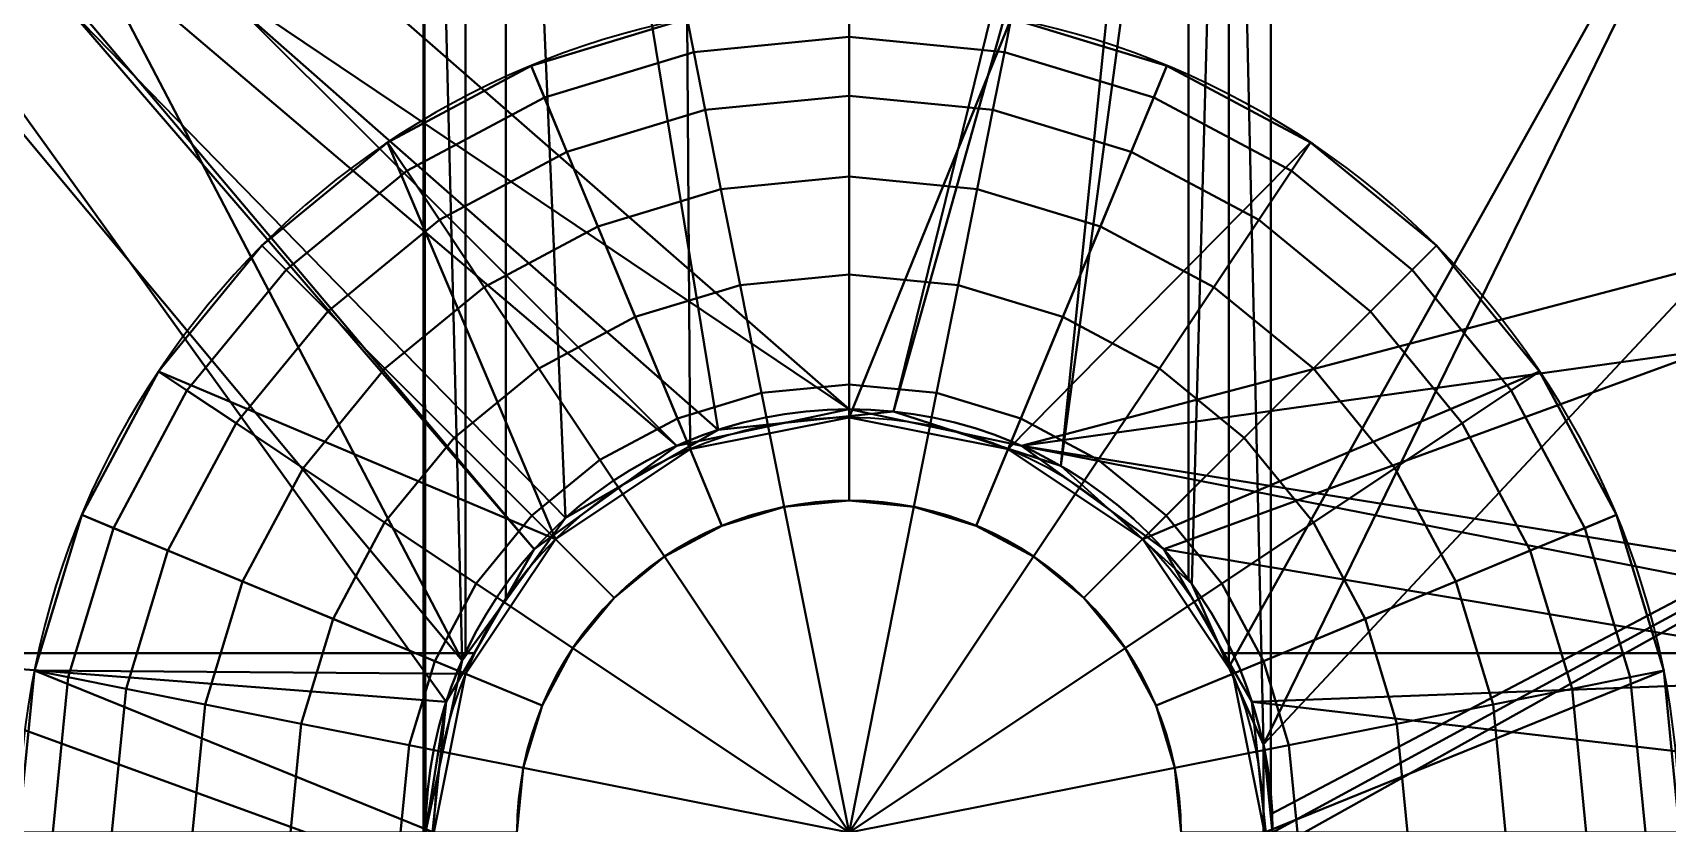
# Model space of a CAD drawing. Header units: millimetres. Extents: x 516 to 946, y 0 to 190.
# Drawn here: x 523.05 to 532.89, y 178.53 to 183.29 of the extents above; entities that cross this region are included whole.
import ezdxf

# ---------------------------------------------------------------- set-up
doc = ezdxf.new("R2010")
doc.units = ezdxf.units.MM
doc.layers.add('1', color=7, linetype='Continuous', true_color=0xffffff)

# ---------------------------------------------------------------- blocks, each defined once
blk = doc.blocks.new('UG_SURFACE_001')
at = {"layer": '1', "color": 252, "linetype": 'Continuous', "lineweight": 35}
for points in [[(1.5, 189.815819, 3.5), (10.088467, 179.512441, 3.5), (10.711725, 180.370286, 3.5)], [(1.5, 189.815819, 3.5), (1.5, 173.60048, 3.5), (9.868008, 178.475261, 3.5), (10.088467, 179.512441, 3.5)], [(14.704899, 188.194469, 3.5), (1.5, 189.815819, 3.5), (11.630015, 180.900455, 3.5), (12.684555, 181.011289, 3.5)], [(10.711725, 180.370286, 3.5), (11.630015, 180.900455, 3.5), (1.5, 189.815819, 3.5)], [(1.5, 189.815819, 1.5), (11.630015, 180.900455, 1.5), (10.711725, 180.370286, 1.5)], [(10.711725, 180.370286, 1.5), (10.088467, 179.512441, 1.5), (1.5, 189.815819, 1.5)], [(10.088467, 179.512441, 1.5), (9.868008, 178.475261, 1.5), (1.5, 173.60048, 1.5), (1.5, 189.815819, 1.5)], [(12.684555, 181.011289, 1.5), (11.630015, 180.900455, 1.5), (1.5, 189.815819, 1.5), (14.704899, 188.194469, 1.5)], [(14.704899, 188.194469, 3.5), (12.684555, 181.011289, 3.5), (13.693008, 180.683628, 3.5)], [(13.693008, 180.683628, 1.5), (12.684555, 181.011289, 1.5), (14.704899, 188.194469, 1.5)], [(13.693008, 180.683628, 3.5), (14.481001, 179.974109, 3.5), (14.704899, 188.194469, 3.5)], [(14.704899, 188.194469, 1.5), (14.481001, 179.974109, 1.5), (13.693008, 180.683628, 1.5)], [(14.481001, 179.974109, 3.5), (14.704899, 179.471225, 3.5), (14.704899, 188.194469, 3.5)], [(14.704899, 188.194469, 1.5), (14.704899, 179.471225, 1.5), (14.481001, 179.974109, 1.5)], [(22.593468, 187.225878, 3.5), (14.704899, 188.194469, 3.5), (14.704899, 179.471225, 3.5), (14.912284, 179.005429, 3.5)], [(14.912284, 179.005429, 1.5), (14.704899, 179.471225, 1.5), (14.704899, 188.194469, 1.5), (22.593468, 187.225878, 1.5)], [(22.593468, 173.60048, 3.5), (22.593468, 187.225878, 3.5), (14.912284, 179.005429, 3.5), (14.912284, 177.945092, 3.5)], [(14.968008, 178.475261, 1.5), (14.912284, 179.005429, 1.5), (22.593468, 187.225878, 1.5), (22.593468, 173.60048, 1.5)], [(12.684555, 181.011289, 1.5), (12.684555, 181.011289, 3.5), (11.630015, 180.900455, 3.5), (11.630015, 180.900455, 1.5)], [(13.693008, 180.683628, 1.5), (13.693008, 180.683628, 3.5), (12.684555, 181.011289, 3.5), (12.684555, 181.011289, 1.5)], [(11.630015, 180.900455, 1.5), (11.630015, 180.900455, 3.5), (10.711725, 180.370286, 3.5), (10.711725, 180.370286, 1.5)], [(14.481001, 179.974109, 1.5), (14.481001, 179.974109, 3.5), (13.693008, 180.683628, 3.5), (13.693008, 180.683628, 1.5)], [(10.711725, 180.370286, 1.5), (10.711725, 180.370286, 3.5), (10.088467, 179.512441, 3.5), (10.088467, 179.512441, 1.5)], [(14.704899, 179.471225, 3.5), (14.481001, 179.974109, 3.5), (14.481001, 179.974109, 1.5), (14.704899, 179.471225, 1.5)], [(10.088467, 179.512441, 1.5), (10.088467, 179.512441, 3.5), (9.868008, 178.475261, 3.5), (9.868008, 178.475261, 1.5)], [(14.704899, 179.471225, 1.5), (14.912284, 179.005429, 1.5), (14.912284, 179.005429, 3.5), (14.704899, 179.471225, 3.5)], [(14.912284, 177.945092, 3.5), (14.912284, 179.005429, 3.5), (14.968008, 178.475261, 1.5)], [(14.912284, 179.005429, 3.5), (14.912284, 179.005429, 1.5), (14.968008, 178.475261, 1.5)]]:
    blk.add_3dface(points, dxfattribs=at)
blk = doc.blocks.new('1стенка_MODEL')
at = {"layer": '1', "color": 252, "linetype": 'Continuous', "lineweight": 35}
blk.add_circle((12.418008, 178.47526, 1.5), 2.55, dxfattribs=at)
at = {"layer": '1', "color": 252, "linetype": 'Continuous', "lineweight": 35, "extrusion": (0, 0, -1)}
blk.add_circle((-12.418008, 178.47526, -3.5), 2.55, dxfattribs=at)
at = {"layer": '1', "color": 252, "linetype": 'Continuous', "lineweight": 35}
blk.add_blockref('UG_SURFACE_001', (0, 0), dxfattribs=at)
blk = doc.blocks.new('UG_SURFACE_002')
at = {"layer": '1', "color": 252, "linetype": 'Continuous', "lineweight": 35}
for points in [[(2.492546, 189.693958, 3.5), (10.522989, 180.181548, 3.5), (9.992814, 179.263249, 3.5)], [(2.492546, 189.693958, 3.5), (11.380829, 180.804804, 3.5), (10.522989, 180.181548, 3.5)], [(2.492546, 189.693958, 3.5), (42.194393, 184.819177, 3.5), (13.455186, 180.804804, 3.5), (12.418007, 181.025267, 3.5)], [(12.418007, 181.025267, 3.5), (11.380829, 180.804804, 3.5), (2.492546, 189.693958, 3.5)], [(9.992814, 179.263249, 3.5), (9.868008, 178.475261, 3.5), (2.492546, 174.693957, 3.5), (2.492546, 189.693958, 3.5)], [(2.492546, 189.693958, 16.5), (62.045313, 182.381794, 3.5), (42.194393, 184.819177, 3.5)], [(2.492546, 189.693958, 16.5), (81.896238, 179.944411, 3.5), (62.045313, 182.381794, 3.5)], [(2.492546, 189.693958, 16.5), (101.747163, 177.507013, 3.5), (81.896238, 179.944411, 3.5)], [(2.492546, 189.693958, 16.5), (121.598087, 175.06963, 3.5), (101.747163, 177.507013, 3.5)], [(2.492546, 189.693958, 16.5), (133.563325, 173.60048, 3.5), (121.598087, 175.06963, 3.5)], [(2.492546, 189.693958, 16.5), (161.549926, 170.164168, 3.5), (153.414235, 171.163097, 3.5)], [(153.414235, 171.163097, 3.5), (133.563325, 173.60048, 3.5), (2.492546, 189.693958, 16.5)], [(2.492546, 189.693958, 16.5), (181.150854, 167.757466, 3.5), (173.265159, 168.725714, 3.5)], [(173.265159, 168.725714, 3.5), (161.549926, 170.164168, 3.5), (2.492546, 189.693958, 16.5)], [(2.492546, 189.693958, 16.5), (201.001778, 165.320083, 3.5), (193.116084, 166.288331, 3.5)], [(193.116084, 166.288331, 3.5), (181.150854, 167.757466, 3.5), (2.492546, 189.693958, 16.5)], [(2.492546, 189.693958, 16.5), (220.852703, 162.882701, 3.5), (210.930929, 164.100945, 3.5)], [(210.930929, 164.100945, 3.5), (201.001778, 165.320083, 3.5), (2.492546, 189.693958, 16.5)], [(2.492546, 189.693958, 16.5), (254.704952, 158.726171, 3.5), (220.852703, 162.882701, 3.5)], [(254.704952, 158.726171, 3.5), (2.492546, 189.693958, 16.5), (7.492546, 189.08003, 21.500001), (414.399207, 139.11818, 21.500001)], [(7.492546, 187.785283, 21.500001), (414.242595, 137.84267, 21.500001), (414.399207, 139.11818, 21.500001), (7.492546, 189.08003, 21.500001)], [(414.242595, 137.84267, 21.500001), (7.492546, 187.785283, 21.500001), (7.489942, 187.724829, 21.497397)], [(2.492546, 187.540576, 6.734633), (419.101447, 136.387423, 6.734633), (419.120014, 136.538535, 7.5), (2.492546, 187.693954, 7.5)], [(413.8695, 137.183219, 20.8), (7.697187, 187.054902, 20.8), (2.492546, 187.693954, 7.5), (419.120014, 136.538535, 7.5)], [(414.242595, 137.84267, 21.500001), (7.489942, 187.724829, 21.497397), (7.488322, 187.517792, 21.440059)], [(2.492546, 187.103763, 6.085787), (419.048607, 135.957107, 6.085787), (419.101447, 136.387423, 6.734633), (2.492546, 187.540576, 6.734633)], [(414.188027, 137.579471, 21.446716), (7.488322, 187.517792, 21.440059), (7.487983, 187.474385, 21.428039)], [(414.188027, 137.579471, 21.446716), (7.487983, 187.474385, 21.428039), (7.521724, 187.286004, 21.291038)], [(7.488322, 187.517792, 21.440059), (414.188027, 137.579471, 21.446716), (414.242595, 137.84267, 21.500001)], [(414.097965, 137.36172, 21.294976), (7.521724, 187.286004, 21.291038), (7.526125, 187.261432, 21.273168)], [(7.521724, 187.286004, 21.291038), (414.097965, 137.36172, 21.294976), (414.188027, 137.579471, 21.446716)], [(414.097965, 137.36172, 21.294976), (7.526125, 187.261432, 21.273168), (7.594966, 187.123388, 21.066504)], [(2.492546, 186.450049, 5.652241), (418.969542, 135.313109, 5.652241), (419.048607, 135.957107, 6.085787), (2.492546, 187.103763, 6.085787)], [(413.986117, 137.222588, 21.067878), (7.594966, 187.123388, 21.066504), (7.599175, 187.114954, 21.053867)], [(7.594966, 187.123388, 21.066504), (413.986117, 137.222588, 21.067878), (414.097965, 137.36172, 21.294976)], [(7.599175, 187.114954, 21.053867), (7.697187, 187.054902, 20.8), (413.8695, 137.183219, 20.8)], [(413.8695, 137.183219, 20.8), (413.986117, 137.222588, 21.067878), (7.599175, 187.114954, 21.053867)], [(418.969542, 135.313109, 5.652241), (2.492546, 186.450049, 5.652241), (201.001778, 161.30507, 5.5), (220.852703, 158.867672, 5.5)], [(2.492546, 186.450049, 5.652241), (178.23121, 164.100945, 5.5), (200.118229, 161.41355, 5.5)], [(2.492546, 186.450049, 5.652241), (161.549926, 166.149139, 5.5), (178.23121, 164.100945, 5.5)], [(200.118229, 161.41355, 5.5), (201.001778, 161.30507, 5.5), (2.492546, 186.450049, 5.652241)], [(2.492546, 186.450049, 5.652241), (141.199008, 168.647915, 5.5), (160.41638, 166.288331, 5.5)], [(2.492546, 186.450049, 5.652241), (121.598087, 171.054617, 5.5), (140.565455, 168.725714, 5.5)], [(2.492546, 186.450049, 5.652241), (100.863606, 173.60048, 5.5), (101.747163, 173.492, 5.5)], [(101.747163, 173.492, 5.5), (121.598087, 171.054617, 5.5), (2.492546, 186.450049, 5.652241)], [(140.565455, 168.725714, 5.5), (141.199008, 168.647915, 5.5), (2.492546, 186.450049, 5.652241)], [(160.41638, 166.288331, 5.5), (161.549926, 166.149139, 5.5), (2.492546, 186.450049, 5.652241)], [(2.492546, 186.450049, 5.652241), (62.045313, 178.36678, 5.5), (83.048768, 175.787866, 5.5)], [(2.492546, 186.450049, 5.652241), (42.194393, 180.804163, 5.5), (52.355226, 179.556563, 5.5)], [(2.492546, 186.450049, 5.652241), (22.593468, 183.21085, 5.5), (42.194393, 180.804163, 5.5)], [(52.355226, 179.556563, 5.5), (62.045313, 178.36678, 5.5), (2.492546, 186.450049, 5.652241)], [(6.180277, 185.226142, 5.5), (22.593468, 183.21085, 5.5), (2.492546, 186.450049, 5.652241)], [(83.048768, 175.787866, 5.5), (100.863606, 173.60048, 5.5), (2.492546, 186.450049, 5.652241)], [(6.180277, 185.226142, 5.5), (11.380829, 180.804804, 5.5), (12.418007, 181.025267, 5.5)], [(6.180277, 185.226142, 5.5), (6.180277, 179.556563, 5.5), (10.162158, 179.556563, 5.5), (10.522989, 180.181548, 5.5)], [(10.522989, 180.181548, 5.5), (11.380829, 180.804804, 5.5), (6.180277, 185.226142, 5.5)], [(12.418007, 181.025267, 5.5), (13.455186, 180.804804, 5.5), (22.593468, 183.21085, 5.5), (6.180277, 185.226142, 5.5)], [(32.26893, 178.087875, 3.5), (31.435121, 177.910641, 3.5), (13.455186, 180.804804, 3.5), (42.194393, 184.819177, 3.5)], [(22.593468, 183.21085, 5.5), (13.455186, 180.804804, 5.5), (14.313027, 180.181548, 5.5)], [(14.313027, 180.181548, 5.5), (14.673857, 179.556563, 5.5), (22.593468, 179.556563, 5.5), (22.593468, 183.21085, 5.5)], [(12.418007, 181.025267, 3.5), (12.418007, 181.025267, 5.5), (11.380829, 180.804804, 5.5), (11.380829, 180.804804, 3.5)], [(13.455186, 180.804804, 3.5), (13.455186, 180.804804, 5.5), (12.418007, 181.025267, 5.5), (12.418007, 181.025267, 3.5)], [(11.380829, 180.804804, 3.5), (11.380829, 180.804804, 5.5), (10.522989, 180.181548, 5.5), (10.522989, 180.181548, 3.5)], [(14.313027, 180.181548, 3.5), (14.313027, 180.181548, 5.5), (13.455186, 180.804804, 5.5), (13.455186, 180.804804, 3.5)], [(31.435121, 177.910641, 3.5), (30.745484, 177.409589, 3.5), (13.455186, 180.804804, 3.5)], [(14.313027, 180.181548, 3.5), (13.455186, 180.804804, 3.5), (30.745484, 177.409589, 3.5)], [(9.992814, 179.263249, 3.5), (10.522989, 180.181548, 3.5), (10.522989, 180.181548, 5.5), (10.162158, 179.556563, 5.5)], [(14.673857, 179.556563, 5.5), (14.313027, 180.181548, 5.5), (14.313027, 180.181548, 3.5), (14.843202, 179.263249, 3.5)], [(30.745484, 177.409589, 3.5), (14.843202, 179.263249, 3.5), (14.313027, 180.181548, 3.5)], [(6.180277, 179.556563, 5.5), (6.180277, 175.787866, 5.5), (10.209643, 177.200258, 5.5), (9.881977, 178.208709, 5.5)], [(9.881977, 178.208709, 5.5), (9.992814, 179.263249, 5.5), (6.180277, 179.556563, 5.5)], [(9.992814, 179.263249, 5.5), (10.162158, 179.556563, 5.5), (6.180277, 179.556563, 5.5)], [(10.162158, 179.556563, 5.5), (9.992814, 179.263249, 5.5), (9.992814, 179.263249, 3.5)], [(14.843202, 179.263249, 3.5), (14.843202, 179.263249, 5.5), (14.673857, 179.556563, 5.5)], [(22.593468, 179.556563, 5.5), (14.673857, 179.556563, 5.5), (14.843202, 179.263249, 5.5)], [(14.843202, 179.263249, 5.5), (14.954039, 178.208709, 5.5), (22.593468, 175.787866, 5.5), (22.593468, 179.556563, 5.5)], [(9.992814, 179.263249, 5.5), (9.881977, 178.208709, 5.5), (9.868008, 178.475261, 3.5)], [(9.868008, 178.475261, 3.5), (9.992814, 179.263249, 3.5), (9.992814, 179.263249, 5.5)], [(14.954039, 178.208709, 3.5), (14.954039, 178.208709, 5.5), (14.843202, 179.263249, 5.5), (14.843202, 179.263249, 3.5)], [(30.745484, 177.409589, 3.5), (30.319264, 176.671356, 3.5), (14.954039, 178.208709, 3.5), (14.843202, 179.263249, 3.5)]]:
    blk.add_3dface(points, dxfattribs=at)
blk = doc.blocks.new('3пояс_верхний_MODEL')
at = {"layer": '1', "color": 252, "linetype": 'Continuous', "lineweight": 35, "extrusion": (2.9583e-16, 2.53862e-15, -1)}
blk.add_circle((-12.418008, 178.47526, -5.5), 2.55, dxfattribs=at)
at = {"layer": '1', "color": 252, "linetype": 'Continuous', "lineweight": 35, "extrusion": (0, 0, -1)}
blk.add_circle((-12.418008, 178.47526, -3.5), 2.55, dxfattribs=at)
at = {"layer": '1', "color": 252, "linetype": 'Continuous', "lineweight": 35}
blk.add_blockref('UG_SURFACE_002', (0, 0), dxfattribs=at)
blk = doc.blocks.new('UG_SURFACE_003')
at = {"layer": '1', "color": 252, "linetype": 'Continuous', "lineweight": 35}
for points in [[(3.5, 189.570248, 1.5), (3.5, 168.225259, 1.5), (9.856303, 168.225259, 1.5), (9.856303, 188.7898, 1.5)], [(4.922299, 189.395621), (10.10818, 188.758865), (10.10818, 179.539576), (10.088467, 179.512441)], [(10.088467, 179.512441), (9.868008, 178.475261), (4.922299, 168.225259), (4.922299, 189.395621)], [(9.856303, 188.7898, 1.5), (9.856303, 168.225259, 1.5), (9.868008, 178.475261, 1.5)], [(9.868008, 178.475261, 1.5), (10.088467, 179.512441, 1.5), (9.856303, 188.7898, 1.5)], [(10.088467, 179.512441, 1.5), (10.10818, 179.539576, 1.5), (10.10818, 188.758865, 1.5), (9.856303, 188.7898, 1.5)], [(10.10818, 188.758865, 1.5), (10.10818, 179.539576, 1.5), (10.352565, 179.87594, 1.5), (10.352565, 188.728869, 1.5)], [(10.352565, 188.728869), (10.352565, 179.87594), (10.10818, 179.539576), (10.10818, 188.758865)], [(14.460988, 188.22442, 1.5), (10.352565, 188.728869, 1.5), (11.630015, 180.900455, 1.5), (12.684555, 181.011289, 1.5)], [(10.352565, 188.728869, 1.5), (10.352565, 179.87594, 1.5), (10.711725, 180.370286, 1.5)], [(10.711725, 180.370286, 1.5), (11.630015, 180.900455, 1.5), (10.352565, 188.728869, 1.5)], [(10.352565, 188.728869), (11.630015, 180.900455), (10.711725, 180.370286)], [(12.684555, 181.011289), (11.630015, 180.900455), (10.352565, 188.728869), (14.460988, 188.22442)], [(10.711725, 180.370286), (10.352565, 179.87594), (10.352565, 188.728869)], [(14.460988, 188.22442, 1.5), (12.684555, 181.011289, 1.5), (13.693008, 180.683628, 1.5)], [(13.693008, 180.683628), (12.684555, 181.011289), (14.460988, 188.22442)], [(13.693008, 180.683628, 1.5), (14.460988, 179.992139, 1.5), (14.460988, 188.22442, 1.5)], [(14.460988, 188.22442), (14.460988, 179.992139), (13.693008, 180.683628)], [(14.704899, 188.194469, 1.5), (14.460988, 188.22442, 1.5), (14.460988, 179.992139, 1.5), (14.481001, 179.974109, 1.5)], [(14.481001, 179.974109), (14.460988, 179.992139), (14.460988, 188.22442), (14.704899, 188.194469)], [(14.481001, 179.974109, 1.5), (14.704899, 179.471225, 1.5), (14.704899, 188.194469, 1.5)], [(14.704899, 188.194469), (14.704899, 179.471225), (14.481001, 179.974109)], [(18.134004, 185.612038, 1.5), (15.988732, 188.036829, 1.5), (14.704899, 188.194469, 1.5), (14.704899, 179.471225, 1.5)], [(14.704899, 188.194469), (14.956303, 188.163593), (14.956303, 178.586617), (14.912284, 179.005429)], [(14.912284, 179.005429), (14.704899, 179.471225), (14.704899, 188.194469)], [(14.956303, 178.586617), (14.956303, 188.163593), (17.037269, 187.908083), (22, 182.298735)], [(18.134004, 185.612038, 1.5), (21.299999, 182.033539, 1.5), (21.567879, 182.135031, 1.446716), (16.38999, 187.987566, 1.446716)], [(16.38999, 187.987566, 1.446716), (21.567879, 182.135031, 1.446716), (21.794975, 182.22107, 1.294975), (16.73016, 187.945798, 1.294975)], [(16.73016, 187.945798, 1.294975), (21.794975, 182.22107, 1.294975), (21.946715, 182.278559, 1.067878), (16.957454, 187.917888, 1.067878)], [(17.017122, 187.910557, 0.936563), (16.957454, 187.917888, 1.067878), (21.946715, 182.278559, 1.067878)], [(17.037269, 187.908083, 0.8), (17.017122, 187.910557, 0.936563), (21.946715, 182.278559, 1.067878)], [(17.037269, 187.908083, 0.8), (22, 182.298735, 0.8), (22, 182.298735), (17.037269, 187.908083)], [(21.946715, 182.278559, 1.067878), (22, 182.298735, 0.8), (17.037269, 187.908083, 0.8)], [(14.704899, 179.471225, 1.5), (14.912284, 179.005429, 1.5), (18.134004, 185.612038, 1.5)], [(18.134004, 168.225259, 1.5), (18.134004, 185.612038, 1.5), (14.912284, 179.005429, 1.5), (14.912284, 177.945092, 1.5)], [(22, 182.298735), (14.968008, 178.475261), (14.956303, 178.586617)], [(22, 182.298735), (22, 168.225259), (14.956303, 168.225259), (14.956303, 178.363904)], [(14.956303, 178.363904), (14.968008, 178.475261), (22, 182.298735)], [(12.684555, 181.011289), (12.684555, 181.011289, 1.5), (11.630015, 180.900455, 1.5), (11.630015, 180.900455)], [(13.693008, 180.683628), (13.693008, 180.683628, 1.5), (12.684555, 181.011289, 1.5), (12.684555, 181.011289)], [(11.630015, 180.900455), (11.630015, 180.900455, 1.5), (10.711725, 180.370286, 1.5), (10.711725, 180.370286)], [(14.460988, 179.992139, 1.5), (13.693008, 180.683628, 1.5), (13.693008, 180.683628), (14.460988, 179.992139)], [(10.352565, 179.87594), (10.711725, 180.370286), (10.711725, 180.370286, 1.5), (10.352565, 179.87594, 1.5)], [(14.460988, 179.992139), (14.481001, 179.974109), (14.481001, 179.974109, 1.5), (14.460988, 179.992139, 1.5)], [(14.704899, 179.471225, 1.5), (14.481001, 179.974109, 1.5), (14.481001, 179.974109), (14.704899, 179.471225)], [(10.10818, 179.539576), (10.352565, 179.87594), (10.352565, 179.87594, 1.5), (10.10818, 179.539576, 1.5)], [(10.088467, 179.512441), (10.088467, 179.512441, 1.5), (9.868008, 178.475261, 1.5), (9.868008, 178.475261)], [(10.10818, 179.539576, 1.5), (10.088467, 179.512441, 1.5), (10.088467, 179.512441), (10.10818, 179.539576)], [(14.704899, 179.471225), (14.912284, 179.005429), (14.912284, 179.005429, 1.5), (14.704899, 179.471225, 1.5)], [(14.912284, 179.005429, 1.5), (14.956303, 178.586617), (14.968008, 178.475261)], [(14.968008, 178.475261), (14.912284, 177.945092, 1.5), (14.912284, 179.005429, 1.5)], [(14.912284, 179.005429, 1.5), (14.912284, 179.005429), (14.956303, 178.586617)]]:
    blk.add_3dface(points, dxfattribs=at)
blk = doc.blocks.new('2стойка_MODEL')
at = {"layer": '1', "color": 252, "linetype": 'Continuous', "lineweight": 35, "extrusion": (0, 0, -1)}
blk.add_circle((-12.418008, 178.47526, -1.5), 2.55, dxfattribs=at)
at = {"layer": '1', "color": 252, "linetype": 'Continuous', "lineweight": 35}
blk.add_circle((12.418008, 178.47526), 2.55, dxfattribs=at)
blk.add_blockref('UG_SURFACE_003', (0, 0), dxfattribs=at)
blk = doc.blocks.new('UG_SURFACE_008')
at = {"layer": '1', "color": 252, "linetype": 'Continuous', "lineweight": 35}
for points in [[(0, 4.793682, -0.673863), (-0.935201, 4.701573, -0.673863), (-0.975452, 4.903927), (0, 5)], [(-0.956709, 2.309699), (0, 2.5), (0, 5), (-0.975452, 4.903927)], [(-0.975452, 4.903927, 5.5), (0, 5, 5.5), (0, 2.5, 5.5), (-0.956709, 2.309699, 5.5)], [(0, 5, 5.5), (-0.975452, 4.903927, 5.5), (-0.935201, 4.701573, 6.173863), (0, 4.793682, 6.173863)], [(0.935201, 4.701573, -0.673863), (0, 4.793682, -0.673863), (0, 5), (0.975452, 4.903927)], [(0.975452, 4.903927), (0, 5), (0, 2.5)], [(0, 2.5, 5.5), (0, 5, 5.5), (0.975452, 4.903927, 5.5)], [(0.975452, 4.903927, 5.5), (0, 5, 5.5), (0, 4.793682, 6.173863), (0.935201, 4.701573, 6.173863)], [(-0.935201, 4.701573, -0.673863), (-1.834463, 4.428785, -0.673863), (-1.913417, 4.619398), (-0.975452, 4.903927)], [(-0.975452, 4.903927), (-1.913417, 4.619398), (-0.956709, 2.309699)], [(-0.956709, 2.309699, 5.5), (-1.913417, 4.619398, 5.5), (-0.975452, 4.903927, 5.5)], [(-0.975452, 4.903927, 5.5), (-1.913417, 4.619398, 5.5), (-1.834463, 4.428785, 6.173863), (-0.935201, 4.701573, 6.173863)], [(0, 2.5), (0.956709, 2.309699), (1.913417, 4.619398), (0.975452, 4.903927)], [(0.975452, 4.903927, 5.5), (1.913417, 4.619398, 5.5), (0.956709, 2.309699, 5.5), (0, 2.5, 5.5)], [(1.834463, 4.428785, -0.673863), (0.935201, 4.701573, -0.673863), (0.975452, 4.903927), (1.913417, 4.619398)], [(1.913417, 4.619398, 5.5), (0.975452, 4.903927, 5.5), (0.935201, 4.701573, 6.173863), (1.834463, 4.428785, 6.173863)], [(0, 4.43821, -1.282384), (-0.865852, 4.352931, -1.282384), (-0.935201, 4.701573, -0.673863), (0, 4.793682, -0.673863)], [(0, 4.793682, 6.173863), (-0.935201, 4.701573, 6.173863), (-0.865852, 4.352931, 6.782384), (0, 4.43821, 6.782384)], [(0.865852, 4.352931, -1.282384), (0, 4.43821, -1.282384), (0, 4.793682, -0.673863), (0.935201, 4.701573, -0.673863)], [(0.935201, 4.701573, 6.173863), (0, 4.793682, 6.173863), (0, 4.43821, 6.782384), (0.865852, 4.352931, 6.782384)], [(-0.865852, 4.352931, -1.282384), (-1.698429, 4.100371, -1.282384), (-1.834463, 4.428785, -0.673863), (-0.935201, 4.701573, -0.673863)], [(-0.935201, 4.701573, 6.173863), (-1.834463, 4.428785, 6.173863), (-1.698429, 4.100371, 6.782384), (-0.865852, 4.352931, 6.782384)], [(1.698429, 4.100371, -1.282384), (0.865852, 4.352931, -1.282384), (0.935201, 4.701573, -0.673863), (1.834463, 4.428785, -0.673863)], [(1.834463, 4.428785, 6.173863), (0.935201, 4.701573, 6.173863), (0.865852, 4.352931, 6.782384), (1.698429, 4.100371, 6.782384)], [(-1.834463, 4.428785, -0.673863), (-2.663227, 3.985801, -0.673863), (-2.777851, 4.157348), (-1.913417, 4.619398)], [(-1.767767, 1.767767), (-0.956709, 2.309699), (-1.913417, 4.619398), (-2.777851, 4.157348)], [(-2.777851, 4.157348, 5.5), (-1.913417, 4.619398, 5.5), (-0.956709, 2.309699, 5.5), (-1.767767, 1.767767, 5.5)], [(-1.913417, 4.619398, 5.5), (-2.777851, 4.157348, 5.5), (-2.663227, 3.985801, 6.173863), (-1.834463, 4.428785, 6.173863)], [(2.777851, 4.157348), (1.913417, 4.619398), (0.956709, 2.309699)], [(0.956709, 2.309699, 5.5), (1.913417, 4.619398, 5.5), (2.777851, 4.157348, 5.5)], [(2.663227, 3.985801, -0.673863), (1.834463, 4.428785, -0.673863), (1.913417, 4.619398), (2.777851, 4.157348)], [(2.777851, 4.157348, 5.5), (1.913417, 4.619398, 5.5), (1.834463, 4.428785, 6.173863), (2.663227, 3.985801, 6.173863)], [(-1.698429, 4.100371, -1.282384), (-2.465737, 3.690237, -1.282384), (-2.663227, 3.985801, -0.673863), (-1.834463, 4.428785, -0.673863)], [(-1.834463, 4.428785, 6.173863), (-2.663227, 3.985801, 6.173863), (-2.465737, 3.690237, 6.782384), (-1.698429, 4.100371, 6.782384)], [(0, 3.952562, -1.793075), (-0.771107, 3.876615, -1.793075), (-0.865852, 4.352931, -1.282384), (0, 4.43821, -1.282384)], [(0, 4.43821, 6.782384), (-0.865852, 4.352931, 6.782384), (-0.771107, 3.876615, 7.293075), (0, 3.952562, 7.293075)], [(0.771107, 3.876615, -1.793075), (0, 3.952562, -1.793075), (0, 4.43821, -1.282384), (0.865852, 4.352931, -1.282384)], [(0.865852, 4.352931, 6.782384), (0, 4.43821, 6.782384), (0, 3.952562, 7.293075), (0.771107, 3.876615, 7.293075)], [(2.465737, 3.690237, -1.282384), (1.698429, 4.100371, -1.282384), (1.834463, 4.428785, -0.673863), (2.663227, 3.985801, -0.673863)], [(2.663227, 3.985801, 6.173863), (1.834463, 4.428785, 6.173863), (1.698429, 4.100371, 6.782384), (2.465737, 3.690237, 6.782384)], [(-0.771107, 3.876615, -1.793075), (-1.51258, 3.651692, -1.793075), (-1.698429, 4.100371, -1.282384), (-0.865852, 4.352931, -1.282384)], [(-0.865852, 4.352931, 6.782384), (-1.698429, 4.100371, 6.782384), (-1.51258, 3.651692, 7.293075), (-0.771107, 3.876615, 7.293075)], [(1.51258, 3.651692, -1.793075), (0.771107, 3.876615, -1.793075), (0.865852, 4.352931, -1.282384), (1.698429, 4.100371, -1.282384)], [(1.698429, 4.100371, 6.782384), (0.865852, 4.352931, 6.782384), (0.771107, 3.876615, 7.293075), (1.51258, 3.651692, 7.293075)], [(-2.663227, 3.985801, -0.673863), (-3.389645, 3.389645, -0.673863), (-3.535534, 3.535534), (-2.777851, 4.157348)], [(-2.777851, 4.157348), (-3.535534, 3.535534), (-1.767767, 1.767767)], [(-1.767767, 1.767767, 5.5), (-3.535534, 3.535534, 5.5), (-2.777851, 4.157348, 5.5)], [(-2.777851, 4.157348, 5.5), (-3.535534, 3.535534, 5.5), (-3.389645, 3.389645, 6.173863), (-2.663227, 3.985801, 6.173863)], [(0.956709, 2.309699), (1.767767, 1.767767), (3.535534, 3.535534), (2.777851, 4.157348)], [(2.777851, 4.157348, 5.5), (3.535534, 3.535534, 5.5), (1.767767, 1.767767, 5.5), (0.956709, 2.309699, 5.5)], [(3.389645, 3.389645, -0.673863), (2.663227, 3.985801, -0.673863), (2.777851, 4.157348), (3.535534, 3.535534)], [(3.535534, 3.535534, 5.5), (2.777851, 4.157348, 5.5), (2.663227, 3.985801, 6.173863), (3.389645, 3.389645, 6.173863)], [(-1.51258, 3.651692, -1.793075), (-2.195926, 3.286436, -1.793075), (-2.465737, 3.690237, -1.282384), (-1.698429, 4.100371, -1.282384)], [(-1.698429, 4.100371, 6.782384), (-2.465737, 3.690237, 6.782384), (-2.195926, 3.286436, 7.293075), (-1.51258, 3.651692, 7.293075)], [(2.195926, 3.286436, -1.793075), (1.51258, 3.651692, -1.793075), (1.698429, 4.100371, -1.282384), (2.465737, 3.690237, -1.282384)], [(2.465737, 3.690237, 6.782384), (1.698429, 4.100371, 6.782384), (1.51258, 3.651692, 7.293075), (2.195926, 3.286436, 7.293075)], [(-2.465737, 3.690237, -1.282384), (-3.138288, 3.138288, -1.282384), (-3.389645, 3.389645, -0.673863), (-2.663227, 3.985801, -0.673863)], [(-2.663227, 3.985801, 6.173863), (-3.389645, 3.389645, 6.173863), (-3.138288, 3.138288, 6.782384), (-2.465737, 3.690237, 6.782384)], [(0, 3.362668, -2.178669), (-0.656024, 3.298055, -2.178669), (-0.771107, 3.876615, -1.793075), (0, 3.952562, -1.793075)], [(0, 3.952562, 7.293075), (-0.771107, 3.876615, 7.293075), (-0.656024, 3.298055, 7.678669), (0, 3.362668, 7.678669)], [(0.656024, 3.298055, -2.178669), (0, 3.362668, -2.178669), (0, 3.952562, -1.793075), (0.771107, 3.876615, -1.793075)], [(0.771107, 3.876615, 7.293075), (0, 3.952562, 7.293075), (0, 3.362668, 7.678669), (0.656024, 3.298055, 7.678669)], [(3.138288, 3.138288, -1.282384), (2.465737, 3.690237, -1.282384), (2.663227, 3.985801, -0.673863), (3.389645, 3.389645, -0.673863)], [(3.389645, 3.389645, 6.173863), (2.663227, 3.985801, 6.173863), (2.465737, 3.690237, 6.782384), (3.138288, 3.138288, 6.782384)], [(-0.656024, 3.298055, -2.178669), (-1.286837, 3.1067, -2.178669), (-1.51258, 3.651692, -1.793075), (-0.771107, 3.876615, -1.793075)], [(-0.771107, 3.876615, 7.293075), (-1.51258, 3.651692, 7.293075), (-1.286837, 3.1067, 7.678669), (-0.656024, 3.298055, 7.678669)], [(1.286837, 3.1067, -2.178669), (0.656024, 3.298055, -2.178669), (0.771107, 3.876615, -1.793075), (1.51258, 3.651692, -1.793075)], [(1.51258, 3.651692, 7.293075), (0.771107, 3.876615, 7.293075), (0.656024, 3.298055, 7.678669), (1.286837, 3.1067, 7.678669)], [(-2.195926, 3.286436, -1.793075), (-2.794884, 2.794884, -1.793075), (-3.138288, 3.138288, -1.282384), (-2.465737, 3.690237, -1.282384)], [(-2.465737, 3.690237, 6.782384), (-3.138288, 3.138288, 6.782384), (-2.794884, 2.794884, 7.293075), (-2.195926, 3.286436, 7.293075)], [(-1.286837, 3.1067, -2.178669), (-1.868198, 2.795956, -2.178669), (-2.195926, 3.286436, -1.793075), (-1.51258, 3.651692, -1.793075)], [(-1.51258, 3.651692, 7.293075), (-2.195926, 3.286436, 7.293075), (-1.868198, 2.795956, 7.678669), (-1.286837, 3.1067, 7.678669)], [(1.868198, 2.795956, -2.178669), (1.286837, 3.1067, -2.178669), (1.51258, 3.651692, -1.793075), (2.195926, 3.286436, -1.793075)], [(2.195926, 3.286436, 7.293075), (1.51258, 3.651692, 7.293075), (1.286837, 3.1067, 7.678669), (1.868198, 2.795956, 7.678669)], [(2.794884, 2.794884, -1.793075), (2.195926, 3.286436, -1.793075), (2.465737, 3.690237, -1.282384), (3.138288, 3.138288, -1.282384)], [(3.138288, 3.138288, 6.782384), (2.465737, 3.690237, 6.782384), (2.195926, 3.286436, 7.293075), (2.794884, 2.794884, 7.293075)], [(-3.389645, 3.389645, -0.673863), (-3.985801, 2.663227, -0.673863), (-4.157348, 2.777851), (-3.535534, 3.535534)], [(-1.767767, 1.767767), (-3.535534, 3.535534), (-4.157348, 2.777851)], [(-4.157348, 2.777851, 5.5), (-3.535534, 3.535534, 5.5), (-1.767767, 1.767767, 5.5)], [(-3.535534, 3.535534, 5.5), (-4.157348, 2.777851, 5.5), (-3.985801, 2.663227, 6.173863), (-3.389645, 3.389645, 6.173863)], [(4.157348, 2.777851), (3.535534, 3.535534), (1.767767, 1.767767)], [(1.767767, 1.767767, 5.5), (3.535534, 3.535534, 5.5), (4.157348, 2.777851, 5.5)], [(3.985801, 2.663227, -0.673863), (3.389645, 3.389645, -0.673863), (3.535534, 3.535534), (4.157348, 2.777851)], [(4.157348, 2.777851, 5.5), (3.535534, 3.535534, 5.5), (3.389645, 3.389645, 6.173863), (3.985801, 2.663227, 6.173863)], [(-3.138288, 3.138288, -1.282384), (-3.690237, 2.465737, -1.282384), (-3.985801, 2.663227, -0.673863), (-3.389645, 3.389645, -0.673863)], [(-3.389645, 3.389645, 6.173863), (-3.985801, 2.663227, 6.173863), (-3.690237, 2.465737, 6.782384), (-3.138288, 3.138288, 6.782384)], [(0, 2.700021, -2.41858), (-0.526748, 2.648141, -2.41858), (-0.656024, 3.298055, -2.178669), (0, 3.362668, -2.178669)], [(0, 3.362668, 7.678669), (-0.656024, 3.298055, 7.678669), (-0.526748, 2.648141, 7.91858), (0, 2.700021, 7.91858)], [(0.526748, 2.648141, -2.41858), (0, 2.700021, -2.41858), (0, 3.362668, -2.178669), (0.656024, 3.298055, -2.178669)], [(0.656024, 3.298055, 7.678669), (0, 3.362668, 7.678669), (0, 2.700021, 7.91858), (0.526748, 2.648141, 7.91858)], [(3.690237, 2.465737, -1.282384), (3.138288, 3.138288, -1.282384), (3.389645, 3.389645, -0.673863), (3.985801, 2.663227, -0.673863)], [(3.985801, 2.663227, 6.173863), (3.389645, 3.389645, 6.173863), (3.138288, 3.138288, 6.782384), (3.690237, 2.465737, 6.782384)], [(-1.868198, 2.795956, -2.178669), (-2.377765, 2.377765, -2.178669), (-2.794884, 2.794884, -1.793075), (-2.195926, 3.286436, -1.793075)], [(-2.195926, 3.286436, 7.293075), (-2.794884, 2.794884, 7.293075), (-2.377765, 2.377765, 7.678669), (-1.868198, 2.795956, 7.678669)], [(-0.526748, 2.648141, -2.41858), (-1.033253, 2.494494, -2.41858), (-1.286837, 3.1067, -2.178669), (-0.656024, 3.298055, -2.178669)], [(-0.656024, 3.298055, 7.678669), (-1.286837, 3.1067, 7.678669), (-1.033253, 2.494494, 7.91858), (-0.526748, 2.648141, 7.91858)], [(1.033253, 2.494494, -2.41858), (0.526748, 2.648141, -2.41858), (0.656024, 3.298055, -2.178669), (1.286837, 3.1067, -2.178669)], [(1.286837, 3.1067, 7.678669), (0.656024, 3.298055, 7.678669), (0.526748, 2.648141, 7.91858), (1.033253, 2.494494, 7.91858)], [(2.377765, 2.377765, -2.178669), (1.868198, 2.795956, -2.178669), (2.195926, 3.286436, -1.793075), (2.794884, 2.794884, -1.793075)], [(2.794884, 2.794884, 7.293075), (2.195926, 3.286436, 7.293075), (1.868198, 2.795956, 7.678669), (2.377765, 2.377765, 7.678669)], [(-2.794884, 2.794884, -1.793075), (-3.286436, 2.195926, -1.793075), (-3.690237, 2.465737, -1.282384), (-3.138288, 3.138288, -1.282384)], [(-3.138288, 3.138288, 6.782384), (-3.690237, 2.465737, 6.782384), (-3.286436, 2.195926, 7.293075), (-2.794884, 2.794884, 7.293075)], [(-1.033253, 2.494494, -2.41858), (-1.500051, 2.244985, -2.41858), (-1.868198, 2.795956, -2.178669), (-1.286837, 3.1067, -2.178669)], [(-1.286837, 3.1067, 7.678669), (-1.868198, 2.795956, 7.678669), (-1.500051, 2.244985, 7.91858), (-1.033253, 2.494494, 7.91858)], [(1.500051, 2.244985, -2.41858), (1.033253, 2.494494, -2.41858), (1.286837, 3.1067, -2.178669), (1.868198, 2.795956, -2.178669)], [(1.868198, 2.795956, 7.678669), (1.286837, 3.1067, 7.678669), (1.033253, 2.494494, 7.91858), (1.500051, 2.244985, 7.91858)], [(3.286436, 2.195926, -1.793075), (2.794884, 2.794884, -1.793075), (3.138288, 3.138288, -1.282384), (3.690237, 2.465737, -1.282384)], [(3.690237, 2.465737, 6.782384), (3.138288, 3.138288, 6.782384), (2.794884, 2.794884, 7.293075), (3.286436, 2.195926, 7.293075)], [(-3.985801, 2.663227, -0.673863), (-4.428785, 1.834463, -0.673863), (-4.619398, 1.913417), (-4.157348, 2.777851)], [(-4.157348, 2.777851), (-4.619398, 1.913417), (-2.309699, 0.956709), (-1.767767, 1.767767)], [(-1.767767, 1.767767, 5.5), (-2.309699, 0.956709, 5.5), (-4.619398, 1.913417, 5.5), (-4.157348, 2.777851, 5.5)], [(-4.157348, 2.777851, 5.5), (-4.619398, 1.913417, 5.5), (-4.428785, 1.834463, 6.173863), (-3.985801, 2.663227, 6.173863)], [(-2.377765, 2.377765, -2.178669), (-2.795956, 1.868198, -2.178669), (-3.286436, 2.195926, -1.793075), (-2.794884, 2.794884, -1.793075)], [(-2.794884, 2.794884, 7.293075), (-3.286436, 2.195926, 7.293075), (-2.795956, 1.868198, 7.678669), (-2.377765, 2.377765, 7.678669)], [(-1.500051, 2.244985, -2.41858), (-1.909203, 1.909203, -2.41858), (-2.377765, 2.377765, -2.178669), (-1.868198, 2.795956, -2.178669)], [(-1.868198, 2.795956, 7.678669), (-2.377765, 2.377765, 7.678669), (-1.909203, 1.909203, 7.91858), (-1.500051, 2.244985, 7.91858)], [(1.909203, 1.909203, -2.41858), (1.500051, 2.244985, -2.41858), (1.868198, 2.795956, -2.178669), (2.377765, 2.377765, -2.178669)], [(2.377765, 2.377765, 7.678669), (1.868198, 2.795956, 7.678669), (1.500051, 2.244985, 7.91858), (1.909203, 1.909203, 7.91858)], [(1.767767, 1.767767), (2.309699, 0.956709), (4.619398, 1.913417), (4.157348, 2.777851)], [(4.157348, 2.777851, 5.5), (4.619398, 1.913417, 5.5), (2.309699, 0.956709, 5.5), (1.767767, 1.767767, 5.5)], [(2.795956, 1.868198, -2.178669), (2.377765, 2.377765, -2.178669), (2.794884, 2.794884, -1.793075), (3.286436, 2.195926, -1.793075)], [(3.286436, 2.195926, 7.293075), (2.794884, 2.794884, 7.293075), (2.377765, 2.377765, 7.678669), (2.795956, 1.868198, 7.678669)], [(4.428785, 1.834463, -0.673863), (3.985801, 2.663227, -0.673863), (4.157348, 2.777851), (4.619398, 1.913417)], [(4.619398, 1.913417, 5.5), (4.157348, 2.777851, 5.5), (3.985801, 2.663227, 6.173863), (4.428785, 1.834463, 6.173863)], [(-3.690237, 2.465737, -1.282384), (-4.100371, 1.698429, -1.282384), (-4.428785, 1.834463, -0.673863), (-3.985801, 2.663227, -0.673863)], [(-3.985801, 2.663227, 6.173863), (-4.428785, 1.834463, 6.173863), (-4.100371, 1.698429, 6.782384), (-3.690237, 2.465737, 6.782384)], [(0, 2, -2.5), (-0.390181, 1.96157, -2.5), (-0.526748, 2.648141, -2.41858), (0, 2.700021, -2.41858)], [(0, 2.700021, 7.91858), (-0.526748, 2.648141, 7.91858), (-0.390181, 1.96157, 8), (0, 2, 8)], [(0.390181, 1.96157, -2.5), (0, 2, -2.5), (0, 2.700021, -2.41858), (0.526748, 2.648141, -2.41858)], [(0.526748, 2.648141, 7.91858), (0, 2.700021, 7.91858), (0, 2, 8), (0.390181, 1.96157, 8)], [(4.100371, 1.698429, -1.282384), (3.690237, 2.465737, -1.282384), (3.985801, 2.663227, -0.673863), (4.428785, 1.834463, -0.673863)], [(4.428785, 1.834463, 6.173863), (3.985801, 2.663227, 6.173863), (3.690237, 2.465737, 6.782384), (4.100371, 1.698429, 6.782384)], [(-0.390181, 1.96157, -2.5), (-0.765367, 1.847759, -2.5), (-1.033253, 2.494494, -2.41858), (-0.526748, 2.648141, -2.41858)], [(-0.526748, 2.648141, 7.91858), (-1.033253, 2.494494, 7.91858), (-0.765367, 1.847759, 8), (-0.390181, 1.96157, 8)], [(0.765367, 1.847759, -2.5), (0.390181, 1.96157, -2.5), (0.526748, 2.648141, -2.41858), (1.033253, 2.494494, -2.41858)], [(1.033253, 2.494494, 7.91858), (0.526748, 2.648141, 7.91858), (0.390181, 1.96157, 8), (0.765367, 1.847759, 8)], [(-3.286436, 2.195926, -1.793075), (-3.651692, 1.51258, -1.793075), (-4.100371, 1.698429, -1.282384), (-3.690237, 2.465737, -1.282384)], [(-3.690237, 2.465737, 6.782384), (-4.100371, 1.698429, 6.782384), (-3.651692, 1.51258, 7.293075), (-3.286436, 2.195926, 7.293075)], [(-0.765367, 1.847759, -2.5), (-1.11114, 1.662939, -2.5), (-1.500051, 2.244985, -2.41858), (-1.033253, 2.494494, -2.41858)], [(-1.033253, 2.494494, 7.91858), (-1.500051, 2.244985, 7.91858), (-1.11114, 1.662939, 8), (-0.765367, 1.847759, 8)], [(-0.956709, 2.309699), (-0.956709, 2.309699, 5.5), (0, 2.5, 5.5), (0, 2.5)], [(0, 2.5), (0, 2.5, 5.5), (0.956709, 2.309699, 5.5), (0.956709, 2.309699)], [(1.11114, 1.662939, -2.5), (0.765367, 1.847759, -2.5), (1.033253, 2.494494, -2.41858), (1.500051, 2.244985, -2.41858)], [(1.500051, 2.244985, 7.91858), (1.033253, 2.494494, 7.91858), (0.765367, 1.847759, 8), (1.11114, 1.662939, 8)], [(3.651692, 1.51258, -1.793075), (3.286436, 2.195926, -1.793075), (3.690237, 2.465737, -1.282384), (4.100371, 1.698429, -1.282384)], [(4.100371, 1.698429, 6.782384), (3.690237, 2.465737, 6.782384), (3.286436, 2.195926, 7.293075), (3.651692, 1.51258, 7.293075)], [(-1.909203, 1.909203, -2.41858), (-2.244985, 1.500051, -2.41858), (-2.795956, 1.868198, -2.178669), (-2.377765, 2.377765, -2.178669)], [(-2.377765, 2.377765, 7.678669), (-2.795956, 1.868198, 7.678669), (-2.244985, 1.500051, 7.91858), (-1.909203, 1.909203, 7.91858)], [(2.244985, 1.500051, -2.41858), (1.909203, 1.909203, -2.41858), (2.377765, 2.377765, -2.178669), (2.795956, 1.868198, -2.178669)], [(2.795956, 1.868198, 7.678669), (2.377765, 2.377765, 7.678669), (1.909203, 1.909203, 7.91858), (2.244985, 1.500051, 7.91858)], [(-1.767767, 1.767767), (-1.767767, 1.767767, 5.5), (-0.956709, 2.309699, 5.5), (-0.956709, 2.309699)], [(0.956709, 2.309699), (0.956709, 2.309699, 5.5), (1.767767, 1.767767, 5.5), (1.767767, 1.767767)], [(-2.795956, 1.868198, -2.178669), (-3.1067, 1.286837, -2.178669), (-3.651692, 1.51258, -1.793075), (-3.286436, 2.195926, -1.793075)], [(-3.286436, 2.195926, 7.293075), (-3.651692, 1.51258, 7.293075), (-3.1067, 1.286837, 7.678669), (-2.795956, 1.868198, 7.678669)], [(-1.11114, 1.662939, -2.5), (-1.414214, 1.414214, -2.5), (-1.909203, 1.909203, -2.41858), (-1.500051, 2.244985, -2.41858)], [(-1.500051, 2.244985, 7.91858), (-1.909203, 1.909203, 7.91858), (-1.414214, 1.414214, 8), (-1.11114, 1.662939, 8)], [(1.414214, 1.414214, -2.5), (1.11114, 1.662939, -2.5), (1.500051, 2.244985, -2.41858), (1.909203, 1.909203, -2.41858)], [(1.909203, 1.909203, 7.91858), (1.500051, 2.244985, 7.91858), (1.11114, 1.662939, 8), (1.414214, 1.414214, 8)], [(3.1067, 1.286837, -2.178669), (2.795956, 1.868198, -2.178669), (3.286436, 2.195926, -1.793075), (3.651692, 1.51258, -1.793075)], [(3.651692, 1.51258, 7.293075), (3.286436, 2.195926, 7.293075), (2.795956, 1.868198, 7.678669), (3.1067, 1.286837, 7.678669)], [(-0.390181, 1.96157, -2.5), (0, 2, -2.5), (0.390181, 1.96157, -2.5), (0, 0, -2.5)], [(0.390181, 1.96157, 8), (0, 2, 8), (-0.390181, 1.96157, 8), (0, 0, 8)], [(-4.428785, 1.834463, -0.673863), (-4.701573, 0.935201, -0.673863), (-4.903927, 0.975452), (-4.619398, 1.913417)], [(-2.5, 0), (-2.309699, 0.956709), (-4.619398, 1.913417), (-4.903927, 0.975452)], [(-4.903927, 0.975452, 5.5), (-4.619398, 1.913417, 5.5), (-2.309699, 0.956709, 5.5)], [(-4.619398, 1.913417, 5.5), (-4.903927, 0.975452, 5.5), (-4.701573, 0.935201, 6.173863), (-4.428785, 1.834463, 6.173863)], [(-1.414214, 1.414214, -2.5), (-1.662939, 1.11114, -2.5), (-2.244985, 1.500051, -2.41858), (-1.909203, 1.909203, -2.41858)], [(-1.909203, 1.909203, 7.91858), (-2.244985, 1.500051, 7.91858), (-1.662939, 1.11114, 8), (-1.414214, 1.414214, 8)], [(-1.11114, 1.662939, -2.5), (-0.765367, 1.847759, -2.5), (-0.390181, 1.96157, -2.5), (0, 0, -2.5)], [(-0.390181, 1.96157, 8), (-0.765367, 1.847759, 8), (-1.11114, 1.662939, 8), (0, 0, 8)], [(0.390181, 1.96157, -2.5), (0.765367, 1.847759, -2.5), (1.11114, 1.662939, -2.5), (0, 0, -2.5)], [(1.11114, 1.662939, 8), (0.765367, 1.847759, 8), (0.390181, 1.96157, 8), (0, 0, 8)], [(1.662939, 1.11114, -2.5), (1.414214, 1.414214, -2.5), (1.909203, 1.909203, -2.41858), (2.244985, 1.500051, -2.41858)], [(2.244985, 1.500051, 7.91858), (1.909203, 1.909203, 7.91858), (1.414214, 1.414214, 8), (1.662939, 1.11114, 8)], [(4.903927, 0.975452), (4.619398, 1.913417), (2.309699, 0.956709), (2.5, 0)], [(2.5, 0, 5.5), (2.309699, 0.956709, 5.5), (4.619398, 1.913417, 5.5), (4.903927, 0.975452, 5.5)], [(4.701573, 0.935201, -0.673863), (4.428785, 1.834463, -0.673863), (4.619398, 1.913417), (4.903927, 0.975452)], [(4.903927, 0.975452, 5.5), (4.619398, 1.913417, 5.5), (4.428785, 1.834463, 6.173863), (4.701573, 0.935201, 6.173863)], [(-4.100371, 1.698429, -1.282384), (-4.352931, 0.865852, -1.282384), (-4.701573, 0.935201, -0.673863), (-4.428785, 1.834463, -0.673863)], [(-4.428785, 1.834463, 6.173863), (-4.701573, 0.935201, 6.173863), (-4.352931, 0.865852, 6.782384), (-4.100371, 1.698429, 6.782384)], [(-2.244985, 1.500051, -2.41858), (-2.494494, 1.033253, -2.41858), (-3.1067, 1.286837, -2.178669), (-2.795956, 1.868198, -2.178669)], [(-2.795956, 1.868198, 7.678669), (-3.1067, 1.286837, 7.678669), (-2.494494, 1.033253, 7.91858), (-2.244985, 1.500051, 7.91858)], [(2.494494, 1.033253, -2.41858), (2.244985, 1.500051, -2.41858), (2.795956, 1.868198, -2.178669), (3.1067, 1.286837, -2.178669)], [(3.1067, 1.286837, 7.678669), (2.795956, 1.868198, 7.678669), (2.244985, 1.500051, 7.91858), (2.494494, 1.033253, 7.91858)], [(4.352931, 0.865852, -1.282384), (4.100371, 1.698429, -1.282384), (4.428785, 1.834463, -0.673863), (4.701573, 0.935201, -0.673863)], [(4.701573, 0.935201, 6.173863), (4.428785, 1.834463, 6.173863), (4.100371, 1.698429, 6.782384), (4.352931, 0.865852, 6.782384)], [(-3.651692, 1.51258, -1.793075), (-3.876615, 0.771107, -1.793075), (-4.352931, 0.865852, -1.282384), (-4.100371, 1.698429, -1.282384)], [(-4.100371, 1.698429, 6.782384), (-4.352931, 0.865852, 6.782384), (-3.876615, 0.771107, 7.293075), (-3.651692, 1.51258, 7.293075)], [(-2.309699, 0.956709), (-2.309699, 0.956709, 5.5), (-1.767767, 1.767767, 5.5), (-1.767767, 1.767767)], [(1.767767, 1.767767), (1.767767, 1.767767, 5.5), (2.309699, 0.956709, 5.5), (2.309699, 0.956709)], [(3.876615, 0.771107, -1.793075), (3.651692, 1.51258, -1.793075), (4.100371, 1.698429, -1.282384), (4.352931, 0.865852, -1.282384)], [(4.352931, 0.865852, 6.782384), (4.100371, 1.698429, 6.782384), (3.651692, 1.51258, 7.293075), (3.876615, 0.771107, 7.293075)], [(-1.662939, 1.11114, -2.5), (-1.414214, 1.414214, -2.5), (-1.11114, 1.662939, -2.5), (0, 0, -2.5)], [(-1.11114, 1.662939, 8), (-1.414214, 1.414214, 8), (-1.662939, 1.11114, 8), (0, 0, 8)], [(1.11114, 1.662939, -2.5), (1.414214, 1.414214, -2.5), (1.662939, 1.11114, -2.5), (0, 0, -2.5)], [(1.662939, 1.11114, 8), (1.414214, 1.414214, 8), (1.11114, 1.662939, 8), (0, 0, 8)], [(-3.1067, 1.286837, -2.178669), (-3.298055, 0.656024, -2.178669), (-3.876615, 0.771107, -1.793075), (-3.651692, 1.51258, -1.793075)], [(-3.651692, 1.51258, 7.293075), (-3.876615, 0.771107, 7.293075), (-3.298055, 0.656024, 7.678669), (-3.1067, 1.286837, 7.678669)], [(-1.662939, 1.11114, -2.5), (-1.847759, 0.765367, -2.5), (-2.494494, 1.033253, -2.41858), (-2.244985, 1.500051, -2.41858)], [(-2.244985, 1.500051, 7.91858), (-2.494494, 1.033253, 7.91858), (-1.847759, 0.765367, 8), (-1.662939, 1.11114, 8)], [(1.847759, 0.765367, -2.5), (1.662939, 1.11114, -2.5), (2.244985, 1.500051, -2.41858), (2.494494, 1.033253, -2.41858)], [(2.494494, 1.033253, 7.91858), (2.244985, 1.500051, 7.91858), (1.662939, 1.11114, 8), (1.847759, 0.765367, 8)], [(3.298055, 0.656024, -2.178669), (3.1067, 1.286837, -2.178669), (3.651692, 1.51258, -1.793075), (3.876615, 0.771107, -1.793075)], [(3.876615, 0.771107, 7.293075), (3.651692, 1.51258, 7.293075), (3.1067, 1.286837, 7.678669), (3.298055, 0.656024, 7.678669)], [(-2.494494, 1.033253, -2.41858), (-2.648141, 0.526748, -2.41858), (-3.298055, 0.656024, -2.178669), (-3.1067, 1.286837, -2.178669)], [(-3.1067, 1.286837, 7.678669), (-3.298055, 0.656024, 7.678669), (-2.648141, 0.526748, 7.91858), (-2.494494, 1.033253, 7.91858)], [(2.648141, 0.526748, -2.41858), (2.494494, 1.033253, -2.41858), (3.1067, 1.286837, -2.178669), (3.298055, 0.656024, -2.178669)], [(3.298055, 0.656024, 7.678669), (3.1067, 1.286837, 7.678669), (2.494494, 1.033253, 7.91858), (2.648141, 0.526748, 7.91858)], [(0, 0, -2.5), (-1.96157, 0.390181, -2.5), (-1.847759, 0.765367, -2.5), (-1.662939, 1.11114, -2.5)], [(-1.662939, 1.11114, 8), (-1.847759, 0.765367, 8), (-1.96157, 0.390181, 8), (0, 0, 8)], [(1.662939, 1.11114, -2.5), (1.847759, 0.765367, -2.5), (1.96157, 0.390181, -2.5), (0, 0, -2.5)], [(1.96157, 0.390181, 8), (1.847759, 0.765367, 8), (1.662939, 1.11114, 8), (0, 0, 8)], [(-1.847759, 0.765367, -2.5), (-1.96157, 0.390181, -2.5), (-2.648141, 0.526748, -2.41858), (-2.494494, 1.033253, -2.41858)], [(-2.494494, 1.033253, 7.91858), (-2.648141, 0.526748, 7.91858), (-1.96157, 0.390181, 8), (-1.847759, 0.765367, 8)], [(1.96157, 0.390181, -2.5), (1.847759, 0.765367, -2.5), (2.494494, 1.033253, -2.41858), (2.648141, 0.526748, -2.41858)], [(2.648141, 0.526748, 7.91858), (2.494494, 1.033253, 7.91858), (1.847759, 0.765367, 8), (1.96157, 0.390181, 8)], [(-4.701573, 0.935201, -0.673863), (-4.793682, 0, -0.673863), (-5, 0), (-4.903927, 0.975452)], [(-4.903927, 0.975452), (-5, 0), (-2.5, 0)], [(-2.309699, 0.956709, 5.5), (-2.5, 0, 5.5), (-5, 0, 5.5), (-4.903927, 0.975452, 5.5)], [(-4.903927, 0.975452, 5.5), (-5, 0, 5.5), (-4.793682, 0, 6.173863), (-4.701573, 0.935201, 6.173863)], [(-4.352931, 0.865852, -1.282384), (-4.43821, 0, -1.282384), (-4.793682, 0, -0.673863), (-4.701573, 0.935201, -0.673863)], [(-4.701573, 0.935201, 6.173863), (-4.793682, 0, 6.173863), (-4.43821, 0, 6.782384), (-4.352931, 0.865852, 6.782384)], [(-2.5, 0), (-2.5, 0, 5.5), (-2.309699, 0.956709, 5.5), (-2.309699, 0.956709)], [(2.309699, 0.956709), (2.309699, 0.956709, 5.5), (2.5, 0, 5.5), (2.5, 0)], [(2.5, 0), (5, 0), (4.903927, 0.975452)], [(4.903927, 0.975452, 5.5), (5, 0, 5.5), (2.5, 0, 5.5)], [(4.43821, 0, -1.282384), (4.352931, 0.865852, -1.282384), (4.701573, 0.935201, -0.673863), (4.793682, 0, -0.673863)], [(4.793682, 0, 6.173863), (4.701573, 0.935201, 6.173863), (4.352931, 0.865852, 6.782384), (4.43821, 0, 6.782384)], [(4.793682, 0, -0.673863), (4.701573, 0.935201, -0.673863), (4.903927, 0.975452), (5, 0)], [(5, 0, 5.5), (4.903927, 0.975452, 5.5), (4.701573, 0.935201, 6.173863), (4.793682, 0, 6.173863)], [(-3.876615, 0.771107, -1.793075), (-3.952562, 0, -1.793075), (-4.43821, 0, -1.282384), (-4.352931, 0.865852, -1.282384)], [(-4.352931, 0.865852, 6.782384), (-4.43821, 0, 6.782384), (-3.952562, 0, 7.293075), (-3.876615, 0.771107, 7.293075)], [(3.952562, 0, -1.793075), (3.876615, 0.771107, -1.793075), (4.352931, 0.865852, -1.282384), (4.43821, 0, -1.282384)], [(4.43821, 0, 6.782384), (4.352931, 0.865852, 6.782384), (3.876615, 0.771107, 7.293075), (3.952562, 0, 7.293075)], [(-3.298055, 0.656024, -2.178669), (-3.362668, 0, -2.178669), (-3.952562, 0, -1.793075), (-3.876615, 0.771107, -1.793075)], [(-3.876615, 0.771107, 7.293075), (-3.952562, 0, 7.293075), (-3.362668, 0, 7.678669), (-3.298055, 0.656024, 7.678669)], [(3.362668, 0, -2.178669), (3.298055, 0.656024, -2.178669), (3.876615, 0.771107, -1.793075), (3.952562, 0, -1.793075)], [(3.952562, 0, 7.293075), (3.876615, 0.771107, 7.293075), (3.298055, 0.656024, 7.678669), (3.362668, 0, 7.678669)], [(-2.648141, 0.526748, -2.41858), (-2.700021, 0, -2.41858), (-3.362668, 0, -2.178669), (-3.298055, 0.656024, -2.178669)], [(-3.298055, 0.656024, 7.678669), (-3.362668, 0, 7.678669), (-2.700021, 0, 7.91858), (-2.648141, 0.526748, 7.91858)], [(2.700021, 0, -2.41858), (2.648141, 0.526748, -2.41858), (3.298055, 0.656024, -2.178669), (3.362668, 0, -2.178669)], [(3.362668, 0, 7.678669), (3.298055, 0.656024, 7.678669), (2.648141, 0.526748, 7.91858), (2.700021, 0, 7.91858)], [(-1.96157, 0.390181, -2.5), (-2, 0, -2.5), (-2.700021, 0, -2.41858), (-2.648141, 0.526748, -2.41858)], [(-2.648141, 0.526748, 7.91858), (-2.700021, 0, 7.91858), (-2, 0, 8), (-1.96157, 0.390181, 8)], [(2, 0, -2.5), (1.96157, 0.390181, -2.5), (2.648141, 0.526748, -2.41858), (2.700021, 0, -2.41858)], [(2.700021, 0, 7.91858), (2.648141, 0.526748, 7.91858), (1.96157, 0.390181, 8), (2, 0, 8)], [(-1.96157, -0.390181, -2.5), (-2, 0, -2.5), (-1.96157, 0.390181, -2.5), (0, 0, -2.5)], [(-1.96157, 0.390181, 8), (-2, 0, 8), (-1.96157, -0.390181, 8), (0, 0, 8)], [(1.96157, 0.390181, -2.5), (2, 0, -2.5), (1.96157, -0.390181, -2.5), (0, 0, -2.5)], [(1.96157, -0.390181, 8), (2, 0, 8), (1.96157, 0.390181, 8), (0, 0, 8)]]:
    blk.add_3dface(points, dxfattribs=at)
blk = doc.blocks.new('заклёпка10(5-12-1)_заклёпанная_MODEL')
at = {"layer": '1', "color": 252, "linetype": 'Continuous', "lineweight": 35, "extrusion": (0, 0, -1)}
for centre, radius in [((0, 0, -5.5), 5), ((0, 0), 5), ((0, 0, -5.5), 2.5), ((0, 0), 2.5), ((0, 0, 2.5), 2), ((0, 0, -8), 2)]:
    blk.add_circle(centre, radius, dxfattribs=at)
at = {"layer": '1', "color": 252, "linetype": 'Continuous', "lineweight": 35}
blk.add_blockref('UG_SURFACE_008', (0, 0), dxfattribs=at)

msp = doc.modelspace()

# ---------------------------------------------------------------- block references
at = {"layer": '1', "color": 163, "linetype": 'Continuous', "lineweight": 70}
for name, p in [('2стойка_MODEL', (515.550342, 0)), ('1стенка_MODEL', (515.550342, 0)), ('3пояс_верхний_MODEL', (515.550342, 0)), ('заклёпка10(5-12-1)_заклёпанная_MODEL', (527.96835, 178.47526))]:
    msp.add_blockref(name, p, dxfattribs=at)

doc.saveas('drawing.dxf')
